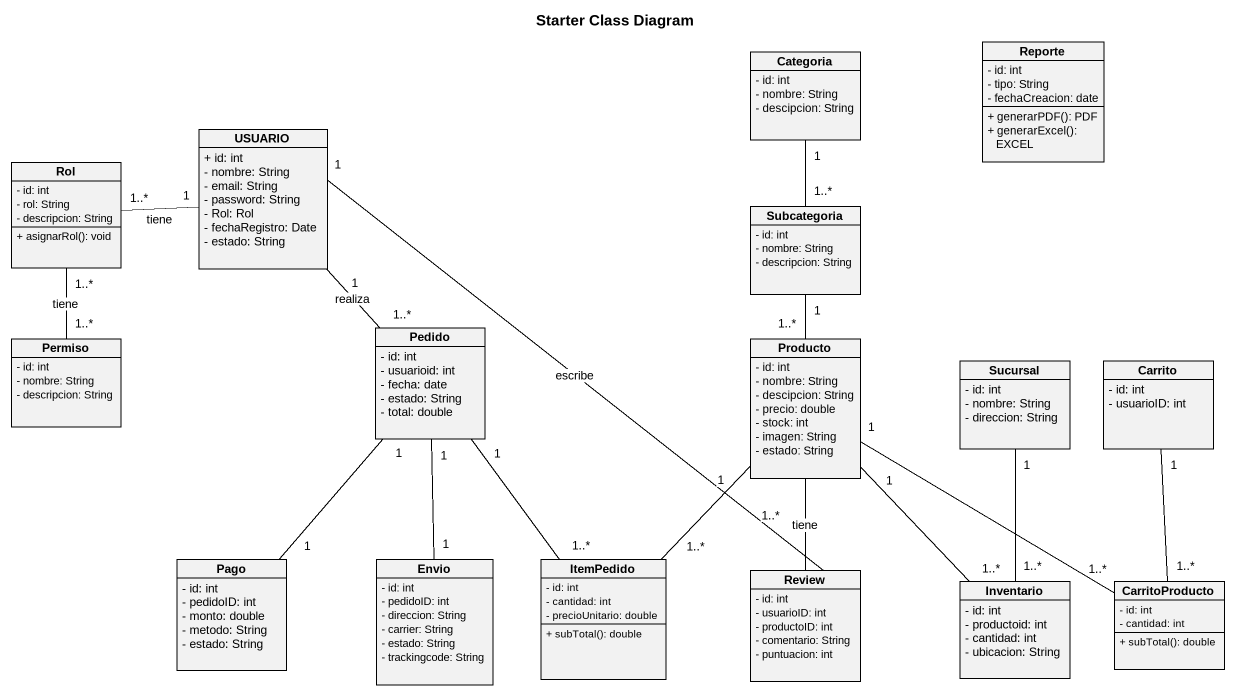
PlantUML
@startuml
title Starter Class Diagram
hide circle
hide empty members
skinparam classAttributeIconSize 0
class Categoria {
  - id: int
  - nombre: String
  - descipcion: String
}
class Reporte {
  - id: int
  - tipo: String
  - fechaCreacion: date
  + generarPDF(): PDF
  + generarExcel(): EXCEL
}
class USUARIO {
  + id: int
  - nombre: String
  - email: String
  - password: String
  - Rol: Rol
  - fechaRegistro: Date
  - estado: String
}
class Rol {
  - id: int
  - rol: String
  - descripcion: String
  + asignarRol(): void
}
class Subcategoria {
  - id: int
  - nombre: String
  - descripcion: String
}
class Permiso {
  - id: int
  - nombre: String
  - descripcion: String
}
class Pedido {
  - id: int
  - usuarioid: int
  - fecha: date
  - estado: String
  - total: double
}
class Producto {
  - id: int
  - nombre: String
  - descipcion: String
  - precio: double
  - stock: int
  - imagen: String
  - estado: String
}
class Sucursal {
  - id: int
  - nombre: String
  - direccion: String
}
class Carrito {
  - id: int
  - usuarioID: int
}
class Pago {
  - id: int
  - pedidoID: int
  - monto: double
  - metodo: String
  - estado: String
}
class Envio {
  - id: int
  - pedidoID: int
  - direccion: String
  - carrier: String
  - estado: String
  - trackingcode: String
}
class ItemPedido {
  - id: int
  - cantidad: int
  - precioUnitario: double
  + subTotal(): double
}
class Review {
  - id: int
  - usuarioID: int
  - productoID: int
  - comentario: String
  - puntuacion: int
}
class Inventario {
  - id: int
  - productoid: int
  - cantidad: int
  - ubicacion: String
}
class CarritoProducto {
  - id: int
  - cantidad: int
  + subTotal(): double
}
Categoria "1" -- "1..*" Subcategoria
USUARIO "1" -left- "1..*" Rol : tiene
USUARIO "1" -- "1..*" Pedido : realiza
USUARIO "1" -- "1..*" Review : escribe
Rol "1..*" -- "1..*" Permiso : tiene
Subcategoria "1" -- "1..*" Producto
Pedido "1" -- "1" Pago
Pedido "1" -- "1" Envio
Pedido "1" -- "1..*" ItemPedido
Producto "1" -- "1..*" ItemPedido
Producto -- Review : tiene
Producto "1" -- "1..*" Inventario
Producto "1" -right- "1..*" CarritoProducto
Sucursal "1" -- "1..*" Inventario
Carrito "1" -- "1..*" CarritoProducto
@enduml
